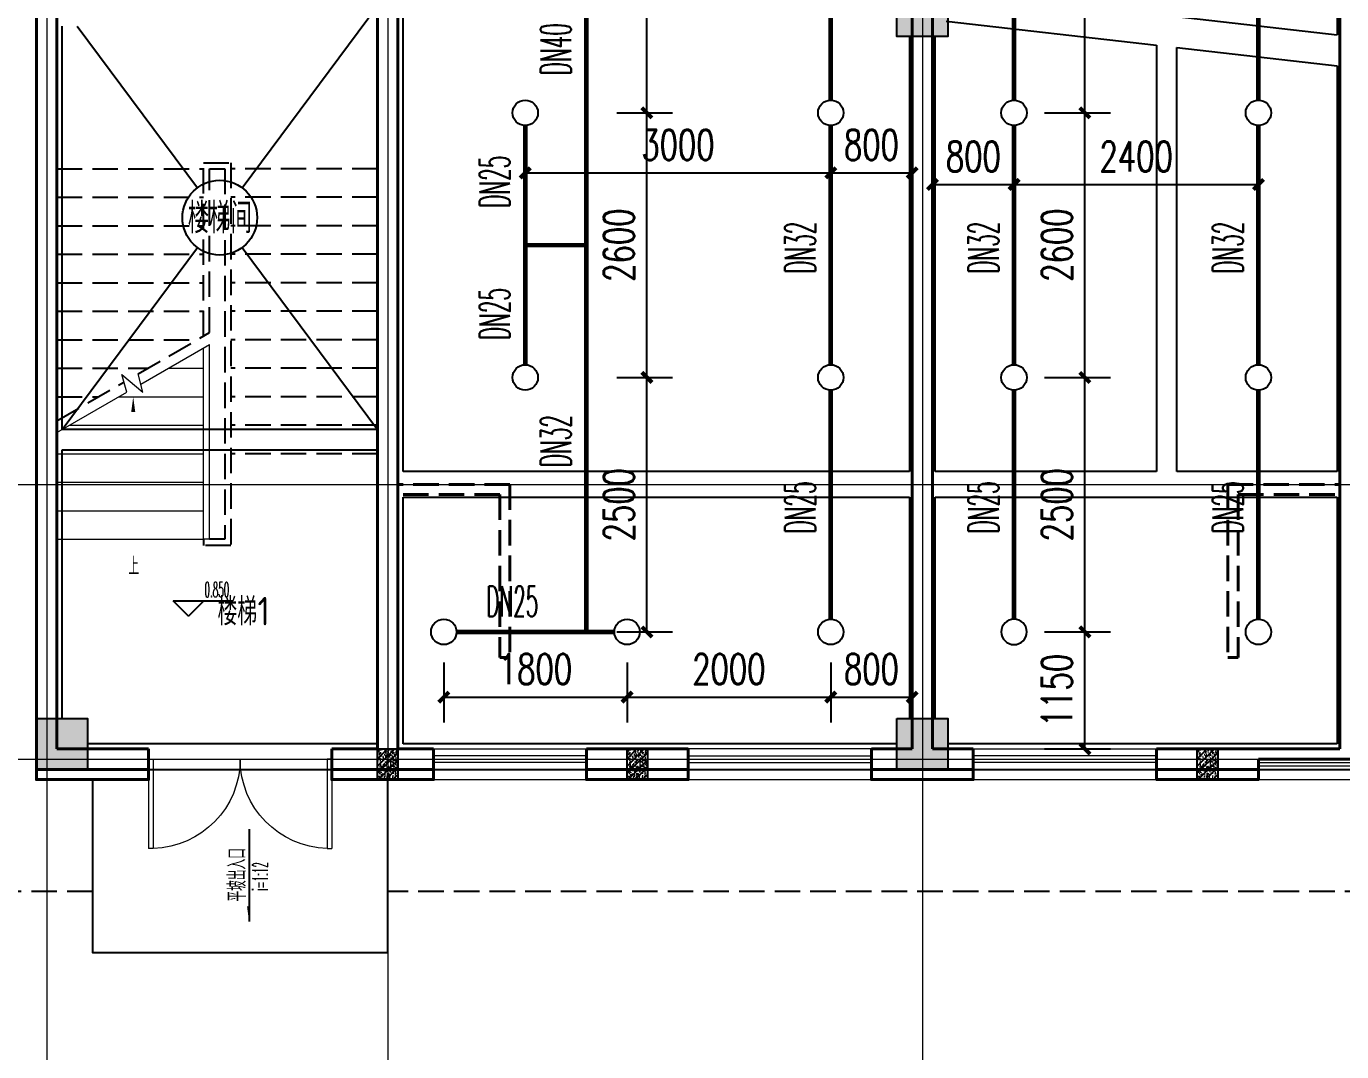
# Model space of a CAD drawing. Extents: x 1031190 to 1725648, y 733081 to 1571294.
# Drawn here: x 1112417 to 1125335, y 1134682 to 1144756 of the extents above; entities that cross this region are included whole.
import ezdxf

# ---------------------------------------------------------------- set-up
doc = ezdxf.new("R2010")
doc.units = 0
doc.header["$LTSCALE"] = 1000
doc.header["$MEASUREMENT"] = 0
for name, pattern in [('__DASH', [0.35, 0.25, -0.1]), ('ACAD_ISO10W100', [18.5, 12, -3, 0.5, -3]), ('DASH', [0.35, 0.25, -0.1]), ('DOTE', [2.42, 2, -0.2, 0.02, -0.2])]:
    doc.linetypes.add(name, pattern=pattern)
for name, color, linetype in [('A-EQPM-MECH', 191, 'Continuous'), ('A-STAR(楼梯)', 51, 'Continuous'), ('BEAM', 4, 'Continuous'), ('DIM_ELEV', 3, 'Continuous'), ('DIM_SYMB', 3, 'Continuous'), ('EQUIP_不分区喷淋', 7, 'Continuous'), ('PIPE-不分区喷淋', 6, 'ZP'), ('PUB_TEXT', 4, 'Continuous'), ('S-COLU-HATCH', 30, 'Continuous'), ('S-COLU-LINE1', 6, 'Continuous'), ('TEXT_不分区喷淋', 7, 'Continuous'), ('TWT_DIM', 3, 'Continuous'), ('卫生间', 6, 'Continuous')]:
    doc.layers.add(name, color=color, linetype=linetype)
for name, color, linetype, lineweight in [('DOTE', 19, 'DOTE', 9), ('STAIR', 2, 'Continuous', 18), ('WALL', 9, 'Continuous', 40), ('WINDOW', 8, 'Continuous', 15), ('平面-看线', 45, 'Continuous', 15)]:
    doc.layers.add(name, color=color, linetype=linetype, lineweight=lineweight)
doc.styles.add('_TCH_DIM', font='SIMPLEX.shx', dxfattribs={"width": 0.6, "oblique": 10, "bigfont": 'hztxt.shx'})
doc.styles.add('_TCH_DIM_T3', font='SIMPLEX', dxfattribs={"width": 0.705882, "bigfont": 'GBCBIG'})
doc.styles.add('_TWT_PIPEDN', font='SIMPLEX.shx', dxfattribs={"width": 0.6, "oblique": 10, "height": 3, "bigfont": 'HZTXT.shx'})
doc.styles.get("Standard").update_dxf_attribs({"font": 'gbenor.shx', "bigfont": 'gbcbig.shx'})
doc.styles.add('TSSD_REIN', font='tssdeng.shx', dxfattribs={"width": 0.7, "bigfont": 'hztxt.shx'})
doc.linetypes.add('ZP', pattern='A,3,-0.2,["ZP",Standard,S=0.25,R=0,X=-0.1,Y=-0.115],-0.35', length=3.55)
doc.dimstyles.new('_TWT_ARCH&&100', dxfattribs={"dimtxt": 297.5, "dimasz": 100, "dimexe": 250, "dimexo": 300, "dimgap": 126.25, "dimtad": 1, "dimdec": 0, "dimzin": 0, "dimdsep": 46, "dimtxsty": '_TCH_DIM_T3', "dimblk": 'ARCHTICK', "dimcen": 0.09, "dimclrt": 7, "dimazin": 2, "dimtfac": 1, "dimtdec": 0, "dimtix": 1, "dimtmove": 2, "dimatfit": 3, "dimfxl": 0, "dimtolj": 1, "dimtzin": 0, "dimarcsym": 0})

# ---------------------------------------------------------------- blocks, each defined once
blk = doc.blocks.new('A$C1F291256')
at = {"layer": 'BEAM'}
h = blk.add_hatch(color=256, dxfattribs=at)
h.dxf.hatch_style = 1
h.paths.add_polyline_path([(8350, -5700), (8850, -5700), (8850, -6300), (8350, -6300)])
h = blk.add_hatch(color=256, dxfattribs=at)
h.dxf.hatch_style = 1
h.paths.add_polyline_path([(-100, -13000), (400, -13000), (400, -13500), (-100, -13500)])
h = blk.add_hatch(color=256, dxfattribs=at)
h.dxf.hatch_style = 1
h.paths.add_polyline_path([(8350, -13000), (8850, -13000), (8850, -13500), (8350, -13500)])
at = {"layer": 'BEAM', "linetype": 'ByBlock'}
h = blk.add_hatch(dxfattribs=at)
h.set_pattern_fill('ARMORED', color=2, scale=10, style=0)
h.set_pattern_definition([(50, (-1641371.62, 464305.3), (71.7260183, -6.2752135), [7.5, -82.5]), (355, (-1641371.62, 464305.3), (-13.8751334, 75.2192134), [6, -66]), (100.4514, (-1641365.64, 464304.78), (57.8509382, 68.9439542), [6.374019, -70.1142112]), (46.1842, (-1641371.62, 464325.3), (106.724105, -16.5519014), [11.25, -123.75]), (96.6356, (-1641362.72, 464323.92), (93.4662706, 97.411787), [9.561029, -105.1713]), (351.1842, (-1641371.62, 464325.3), (93.4661945, 97.41186), [9, -99]), (21, (-1641361.62, 464320.3), (59.6907052, -40.261889), [7.5, -82.5]), (326, (-1641361.62, 464320.3), (24.3315332, 72.5150045), [6, -66]), (71.4514, (-1641356.644, 464316.95), (84.0222629, 32.2530497), [6.374019, -70.1142112]), (37.5, (-1641371.618, 464305.302), (1.21598553, 33.2893854), [0, -65.2, 0, -67, 0, -66.25]), (7.5, (-1641371.62, 464305.302), (26.30695374, 39.4411712), [0, -38.2, 0, -63.7, 0, -25.25]), (327.5, (-1641393.918, 464305.302), (53.3822436, -2.25548717), [0, -25, 0, -78, 0, -103.5]), (317.5, (-1641403.92, 464305.3), (58.3186169, 10.0104982), [0, -32.5, 0, -51.8, 0, -73.5]), (45, (-1641371.62, 464305.3), (-35.355339, 35.355339), [])])
h.paths.add_polyline_path([(3250, -13300), (3250, -13600), (3450, -13600), (3450, -13300)])
h = blk.add_hatch(dxfattribs=at)
h.set_pattern_fill('ARMORED', color=2, scale=10, style=0)
h.set_pattern_definition([(50, (-1638921.62, 464305.3), (71.7260183, -6.2752135), [7.5, -82.5]), (355, (-1638921.62, 464305.3), (-13.8751334, 75.2192134), [6, -66]), (100.4514, (-1638915.64, 464304.78), (57.8509382, 68.9439542), [6.374019, -70.1142112]), (46.1842, (-1638921.62, 464325.3), (106.724105, -16.5519014), [11.25, -123.75]), (96.6356, (-1638912.72, 464323.92), (93.4662706, 97.411787), [9.561029, -105.1713]), (351.1842, (-1638921.62, 464325.3), (93.4661945, 97.41186), [9, -99]), (21, (-1638911.62, 464320.3), (59.6907052, -40.261889), [7.5, -82.5]), (326, (-1638911.62, 464320.3), (24.3315332, 72.5150045), [6, -66]), (71.4514, (-1638906.644, 464316.95), (84.0222629, 32.2530497), [6.374019, -70.1142112]), (37.5, (-1638921.618, 464305.302), (1.21598553, 33.2893854), [0, -65.2, 0, -67, 0, -66.25]), (7.5, (-1638921.62, 464305.302), (26.30695374, 39.4411712), [0, -38.2, 0, -63.7, 0, -25.25]), (327.5, (-1638943.918, 464305.302), (53.3822436, -2.25548717), [0, -25, 0, -78, 0, -103.5]), (317.5, (-1638953.92, 464305.3), (58.3186169, 10.0104982), [0, -32.5, 0, -51.8, 0, -73.5]), (45, (-1638921.62, 464305.3), (-35.355339, 35.355339), [])])
h.paths.add_polyline_path([(5700, -13300), (5700, -13600), (5900, -13600), (5900, -13300)])
h = blk.add_hatch(dxfattribs=at)
h.set_pattern_fill('ARMORED', color=2, scale=10, style=0)
h.set_pattern_definition([(50, (-1633321.62, 464305.3), (71.7260183, -6.2752135), [7.5, -82.5]), (355, (-1633321.62, 464305.3), (-13.8751334, 75.2192134), [6, -66]), (100.4514, (-1633315.64, 464304.78), (57.8509382, 68.9439542), [6.374019, -70.1142112]), (46.1842, (-1633321.62, 464325.3), (106.724105, -16.5519014), [11.25, -123.75]), (96.6356, (-1633312.72, 464323.92), (93.4662706, 97.411787), [9.561029, -105.1713]), (351.1842, (-1633321.62, 464325.3), (93.4661945, 97.41186), [9, -99]), (21, (-1633311.62, 464320.3), (59.6907052, -40.261889), [7.5, -82.5]), (326, (-1633311.62, 464320.3), (24.3315332, 72.5150045), [6, -66]), (71.4514, (-1633306.644, 464316.95), (84.0222629, 32.2530497), [6.374019, -70.1142112]), (37.5, (-1633321.618, 464305.302), (1.21598553, 33.2893854), [0, -65.2, 0, -67, 0, -66.25]), (7.5, (-1633321.62, 464305.302), (26.30695374, 39.4411712), [0, -38.2, 0, -63.7, 0, -25.25]), (327.5, (-1633343.918, 464305.302), (53.3822436, -2.25548717), [0, -25, 0, -78, 0, -103.5]), (317.5, (-1633353.92, 464305.3), (58.3186169, 10.0104982), [0, -32.5, 0, -51.8, 0, -73.5]), (45, (-1633321.62, 464305.3), (-35.355339, 35.355339), [])])
h.paths.add_polyline_path([(11300, -13300), (11300, -13600), (11500, -13600), (11500, -13300)])
at = {"layer": 'BEAM'}
for p, q in [((12675, -150), (12675, -6285)), ((1919, -7786), (3250, -6000)), ((3250, -6000), (3250, -10160)), ((3500, -10260), (3500, -6000)), ((-99, -6200), (-99, -10260)), ((151, -10160), (151, -6200)), ((300, -6200), (1482, -7786)), ((8833, -6149), (10900, -6385)), ((11100, -6105), (12675, -6285)), ((8475, -6300), (8475, -10575)), ((8725, -10575), (8725, -6300)), ((10900, -6385), (10900, -10575)), ((11100, -10575), (11100, -6407)), ((11100, -6407), (12675, -6587)), ((12675, -6587), (12675, -10575)), ((151, -10160), (1482, -8374)), ((1919, -8374), (3250, -10160)), ((3250, -10160), (151, -10160)), ((-99, -10260), (-99, -13000)), ((3500, -10575), (3500, -10260)), ((151, -13000), (151, -10360)), ((151, -10360), (3250, -10360)), ((3250, -10360), (3250, -10700)), ((8475, -10575), (3500, -10575)), ((10900, -10575), (8725, -10575)), ((12675, -10575), (11100, -10575)), ((3250, -10700), (3250, -13250)), ((3500, -13250), (3500, -10825)), ((3500, -10825), (8475, -10825)), ((8475, -10825), (8475, -13000)), ((8725, -13000), (8725, -10825)), ((8725, -10825), (11000, -10825)), ((11000, -10825), (12675, -10825)), ((12675, -10825), (12675, -13250)), ((3250, -13250), (400, -13250)), ((8351, -13250), (3500, -13250)), ((12675, -13250), (8851, -13250)), ((400, -13500), (3350, -13500)), ((3350, -13500), (8351, -13500)), ((8851, -13500), (12800, -13500))]:
    blk.add_line(p, q, dxfattribs=at)
for points in [[(8350, -5700), (8850, -5700), (8850, -6300), (8350, -6300)], [(-100, -13000), (400, -13000), (400, -13500), (-100, -13500)], [(8350, -13000), (8850, -13000), (8850, -13500), (8350, -13500)]]:
    blk.add_lwpolyline(points, close=True, dxfattribs=at)
at = {"layer": 'BEAM', "color": 2, "linetype": 'ByBlock'}
for points in [[(3250, -13300), (3450, -13300), (3450, -13600), (3250, -13600)], [(5700, -13300), (5900, -13300), (5900, -13600), (5700, -13600)], [(11300, -13300), (11500, -13300), (11500, -13600), (11300, -13600)]]:
    blk.add_lwpolyline(points, close=True, dxfattribs=at)
at = {"layer": 'BEAM'}
blk.add_circle((1700, -8080), 367, dxfattribs=at)
at = {"layer": 'BEAM', "style": 'TSSD_REIN', "width": 0.7}
blk.add_text('楼梯间', height=300, dxfattribs=at).set_placement((1386, -8234))
blk = doc.blocks.new('1241241')
at = {"layer": 'WALL', "color": 251, "linetype": '__DASH'}
for p, q in [((1100, 2600), (0, 2600)), ((0, 2500), (0, 2600)), ((1100, 2600), (1100, 900)), ((1000, 2500), (0, 2500)), ((1000, 2500), (1000, 900)), ((1100, 900), (1000, 900))]:
    blk.add_line(p, q, dxfattribs=at)
blk = doc.blocks.new('rewerwer')
at = {"layer": 'S-COLU-HATCH'}
h = blk.add_hatch(color=8, dxfattribs=at)
h.dxf.hatch_style = 1
h.paths.add_polyline_path([(1293088, 1137956), (1293588, 1137956), (1293588, 1137456), (1293088, 1137456)])
h = blk.add_hatch(color=8, dxfattribs=at)
h.dxf.hatch_style = 1
h.paths.add_polyline_path([(1301538, 1137956), (1302038, 1137956), (1302038, 1137456), (1301538, 1137456)])
at = {"layer": 'S-COLU-LINE1', "color": 8}
for points in [[(1293088, 1137956), (1293588, 1137956), (1293588, 1137456), (1293088, 1137456)], [(1301538, 1137956), (1302038, 1137956), (1302038, 1137456), (1301538, 1137456)]]:
    blk.add_lwpolyline(points, close=True, dxfattribs=at)
blk = doc.blocks.new('_ArchTick')
at = {"color": 0, "linetype": 'ByBlock', "const_width": 0.4}
blk.add_lwpolyline([(-0.5, -0.5), (0.5, 0.5)], dxfattribs=at)
blk = doc.blocks.new('*D760')
at = {"layer": 'Defpoints', "color": 0}
for p in [(1121317, 1143906), (1122117, 1143906), (1122117, 1143202)]:
    blk.add_point(p, dxfattribs=at)
at = {"layer": 'TWT_DIM', "color": 0, "lineweight": -2}
for p, q in [((1121317, 1143606), (1121317, 1142952)), ((1122117, 1143606), (1122117, 1142952)), ((1121317, 1143202), (1122117, 1143202))]:
    blk.add_line(p, q, dxfattribs=at)
at = {"layer": 'TWT_DIM', "color": 0, "lineweight": -2, "xscale": 100, "yscale": 100, "zscale": 100, "rotation": 180}
blk.add_blockref('_ArchTick', (1121317, 1143202), dxfattribs=at)
at = {"layer": 'TWT_DIM', "color": 0, "lineweight": -2, "xscale": 100, "yscale": 100, "zscale": 100}
blk.add_blockref('_ArchTick', (1122117, 1143202), dxfattribs=at)
at = {"layer": 'TWT_DIM', "color": 7, "insert": (1121717, 1143477), "char_height": 297.5, "attachment_point": 5, "style": '_TCH_DIM_T3'}
blk.add_mtext('\\A1;800', dxfattribs=at)
blk = doc.blocks.new('*D761')
at = {"layer": 'Defpoints', "color": 0}
for p in [(1122117, 1143906), (1124517, 1143906), (1124517, 1143202)]:
    blk.add_point(p, dxfattribs=at)
at = {"layer": 'TWT_DIM', "color": 0, "lineweight": -2}
for p, q in [((1122117, 1143606), (1122117, 1142952)), ((1124517, 1143606), (1124517, 1142952)), ((1122117, 1143202), (1124517, 1143202))]:
    blk.add_line(p, q, dxfattribs=at)
at = {"layer": 'TWT_DIM', "color": 0, "lineweight": -2, "xscale": 100, "yscale": 100, "zscale": 100, "rotation": 180}
blk.add_blockref('_ArchTick', (1122117, 1143202), dxfattribs=at)
at = {"layer": 'TWT_DIM', "color": 0, "lineweight": -2, "xscale": 100, "yscale": 100, "zscale": 100}
blk.add_blockref('_ArchTick', (1124517, 1143202), dxfattribs=at)
at = {"layer": 'TWT_DIM', "color": 7, "insert": (1123317, 1143477), "char_height": 297.5, "attachment_point": 5, "style": '_TCH_DIM_T3'}
blk.add_mtext('\\A1;2400', dxfattribs=at)
blk = doc.blocks.new('*D762')
at = {"layer": 'Defpoints', "color": 0}
for p in [(1122117, 1138806), (1122813, 1138806), (1122117, 1137656)]:
    blk.add_point(p, dxfattribs=at)
at = {"layer": 'TWT_DIM', "color": 0, "lineweight": -2}
for p, q in [((1122417, 1138806), (1123063, 1138806)), ((1122813, 1137656), (1122813, 1138806)), ((1122417, 1137656), (1123063, 1137656))]:
    blk.add_line(p, q, dxfattribs=at)
at = {"layer": 'TWT_DIM', "color": 0, "lineweight": -2, "xscale": 100, "yscale": 100, "zscale": 100}
for p, rotation in [((1122813, 1138806), 90), ((1122813, 1137656), 270)]:
    blk.add_blockref('_ArchTick', p, dxfattribs=dict(at, rotation=rotation))
at = {"layer": 'TWT_DIM', "color": 7, "insert": (1122538, 1138231), "char_height": 297.5, "attachment_point": 5, "rotation": 90, "style": '_TCH_DIM_T3'}
blk.add_mtext('\\A1;1150', dxfattribs=at)
blk = doc.blocks.new('*D763')
at = {"layer": 'Defpoints', "color": 0}
for p in [(1122117, 1141306), (1122813, 1141306), (1122117, 1138806)]:
    blk.add_point(p, dxfattribs=at)
at = {"layer": 'TWT_DIM', "color": 0, "lineweight": -2}
for p, q in [((1122417, 1141306), (1123063, 1141306)), ((1122813, 1138806), (1122813, 1141306)), ((1122417, 1138806), (1123063, 1138806))]:
    blk.add_line(p, q, dxfattribs=at)
at = {"layer": 'TWT_DIM', "color": 0, "lineweight": -2, "xscale": 100, "yscale": 100, "zscale": 100}
for p, rotation in [((1122813, 1141306), 90), ((1122813, 1138806), 270)]:
    blk.add_blockref('_ArchTick', p, dxfattribs=dict(at, rotation=rotation))
at = {"layer": 'TWT_DIM', "color": 7, "insert": (1122538, 1140056), "char_height": 297.5, "attachment_point": 5, "rotation": 90, "style": '_TCH_DIM_T3'}
blk.add_mtext('\\A1;2500', dxfattribs=at)
blk = doc.blocks.new('*D764')
at = {"layer": 'Defpoints', "color": 0}
for p in [(1122117, 1143906), (1122813, 1143906), (1122117, 1141306)]:
    blk.add_point(p, dxfattribs=at)
at = {"layer": 'TWT_DIM', "color": 0, "lineweight": -2}
for p, q in [((1122417, 1143906), (1123063, 1143906)), ((1122813, 1141306), (1122813, 1143906)), ((1122417, 1141306), (1123063, 1141306))]:
    blk.add_line(p, q, dxfattribs=at)
at = {"layer": 'TWT_DIM', "color": 0, "lineweight": -2, "xscale": 100, "yscale": 100, "zscale": 100}
for p, rotation in [((1122813, 1143906), 90), ((1122813, 1141306), 270)]:
    blk.add_blockref('_ArchTick', p, dxfattribs=dict(at, rotation=rotation))
at = {"layer": 'TWT_DIM', "color": 7, "insert": (1122538, 1142606), "char_height": 297.5, "attachment_point": 5, "rotation": 90, "style": '_TCH_DIM_T3'}
blk.add_mtext('\\A1;2600', dxfattribs=at)
blk = doc.blocks.new('*D765')
at = {"layer": 'Defpoints', "color": 0}
for p in [(1122117, 1146506), (1122813, 1146506), (1122117, 1143906)]:
    blk.add_point(p, dxfattribs=at)
at = {"layer": 'TWT_DIM', "color": 0, "lineweight": -2}
for p, q in [((1122417, 1146506), (1123063, 1146506)), ((1122813, 1143906), (1122813, 1146506)), ((1122417, 1143906), (1123063, 1143906))]:
    blk.add_line(p, q, dxfattribs=at)
at = {"layer": 'TWT_DIM', "color": 0, "lineweight": -2, "xscale": 100, "yscale": 100, "zscale": 100}
for p, rotation in [((1122813, 1146506), 90), ((1122813, 1143906), 270)]:
    blk.add_blockref('_ArchTick', p, dxfattribs=dict(at, rotation=rotation))
at = {"layer": 'TWT_DIM', "color": 7, "insert": (1122538, 1145206), "char_height": 297.5, "attachment_point": 5, "rotation": 90, "style": '_TCH_DIM_T3'}
blk.add_mtext('\\A1;2600', dxfattribs=at)
blk = doc.blocks.new('*D768')
at = {"layer": 'Defpoints', "color": 0}
for p in [(1116517, 1138806), (1118317, 1138806), (1118317, 1138166)]:
    blk.add_point(p, dxfattribs=at)
at = {"layer": 'TWT_DIM', "color": 0, "lineweight": -2}
for p, q in [((1116517, 1138506), (1116517, 1137916)), ((1118317, 1138506), (1118317, 1137916)), ((1116517, 1138166), (1118317, 1138166))]:
    blk.add_line(p, q, dxfattribs=at)
at = {"layer": 'TWT_DIM', "color": 0, "lineweight": -2, "xscale": 100, "yscale": 100, "zscale": 100, "rotation": 180}
blk.add_blockref('_ArchTick', (1116517, 1138166), dxfattribs=at)
at = {"layer": 'TWT_DIM', "color": 0, "lineweight": -2, "xscale": 100, "yscale": 100, "zscale": 100}
blk.add_blockref('_ArchTick', (1118317, 1138166), dxfattribs=at)
at = {"layer": 'TWT_DIM', "color": 7, "insert": (1117417, 1138441), "char_height": 297.5, "attachment_point": 5, "style": '_TCH_DIM_T3'}
blk.add_mtext('\\A1;1800', dxfattribs=at)
blk = doc.blocks.new('*D769')
at = {"layer": 'Defpoints', "color": 0}
for p in [(1118317, 1138806), (1120317, 1138806), (1120317, 1138166)]:
    blk.add_point(p, dxfattribs=at)
at = {"layer": 'TWT_DIM', "color": 0, "lineweight": -2}
for p, q in [((1118317, 1138506), (1118317, 1137916)), ((1120317, 1138506), (1120317, 1137916)), ((1118317, 1138166), (1120317, 1138166))]:
    blk.add_line(p, q, dxfattribs=at)
at = {"layer": 'TWT_DIM', "color": 0, "lineweight": -2, "xscale": 100, "yscale": 100, "zscale": 100, "rotation": 180}
blk.add_blockref('_ArchTick', (1118317, 1138166), dxfattribs=at)
at = {"layer": 'TWT_DIM', "color": 0, "lineweight": -2, "xscale": 100, "yscale": 100, "zscale": 100}
blk.add_blockref('_ArchTick', (1120317, 1138166), dxfattribs=at)
at = {"layer": 'TWT_DIM', "color": 7, "insert": (1119317, 1138441), "char_height": 297.5, "attachment_point": 5, "style": '_TCH_DIM_T3'}
blk.add_mtext('\\A1;2000', dxfattribs=at)
blk = doc.blocks.new('*D770')
at = {"layer": 'Defpoints', "color": 0}
for p in [(1120317, 1138806), (1121117, 1138806), (1121117, 1138166)]:
    blk.add_point(p, dxfattribs=at)
at = {"layer": 'TWT_DIM', "color": 0, "lineweight": -2}
for p, q in [((1120317, 1138506), (1120317, 1137916)), ((1121117, 1138506), (1121117, 1137916)), ((1120317, 1138166), (1121117, 1138166))]:
    blk.add_line(p, q, dxfattribs=at)
at = {"layer": 'TWT_DIM', "color": 0, "lineweight": -2, "xscale": 100, "yscale": 100, "zscale": 100, "rotation": 180}
blk.add_blockref('_ArchTick', (1120317, 1138166), dxfattribs=at)
at = {"layer": 'TWT_DIM', "color": 0, "lineweight": -2, "xscale": 100, "yscale": 100, "zscale": 100}
blk.add_blockref('_ArchTick', (1121117, 1138166), dxfattribs=at)
at = {"layer": 'TWT_DIM', "color": 7, "insert": (1120717, 1138441), "char_height": 297.5, "attachment_point": 5, "style": '_TCH_DIM_T3'}
blk.add_mtext('\\A1;800', dxfattribs=at)
blk = doc.blocks.new('*D771')
at = {"layer": 'Defpoints', "color": 0}
for p in [(1117317, 1143906), (1120317, 1143906), (1120317, 1143316)]:
    blk.add_point(p, dxfattribs=at)
at = {"layer": 'TWT_DIM', "color": 0, "lineweight": -2}
for p, q in [((1117317, 1143606), (1117317, 1143066)), ((1120317, 1143606), (1120317, 1143066)), ((1117317, 1143316), (1120317, 1143316))]:
    blk.add_line(p, q, dxfattribs=at)
at = {"layer": 'TWT_DIM', "color": 0, "lineweight": -2, "xscale": 100, "yscale": 100, "zscale": 100, "rotation": 180}
blk.add_blockref('_ArchTick', (1117317, 1143316), dxfattribs=at)
at = {"layer": 'TWT_DIM', "color": 0, "lineweight": -2, "xscale": 100, "yscale": 100, "zscale": 100}
blk.add_blockref('_ArchTick', (1120317, 1143316), dxfattribs=at)
at = {"layer": 'TWT_DIM', "color": 7, "insert": (1118817, 1143591), "char_height": 297.5, "attachment_point": 5, "style": '_TCH_DIM_T3'}
blk.add_mtext('\\A1;3000', dxfattribs=at)
blk = doc.blocks.new('*D772')
at = {"layer": 'Defpoints', "color": 0}
for p in [(1120317, 1143906), (1121117, 1143906), (1121117, 1143316)]:
    blk.add_point(p, dxfattribs=at)
at = {"layer": 'TWT_DIM', "color": 0, "lineweight": -2}
for p, q in [((1120317, 1143606), (1120317, 1143066)), ((1121117, 1143606), (1121117, 1143066)), ((1120317, 1143316), (1121117, 1143316))]:
    blk.add_line(p, q, dxfattribs=at)
at = {"layer": 'TWT_DIM', "color": 0, "lineweight": -2, "xscale": 100, "yscale": 100, "zscale": 100, "rotation": 180}
blk.add_blockref('_ArchTick', (1120317, 1143316), dxfattribs=at)
at = {"layer": 'TWT_DIM', "color": 0, "lineweight": -2, "xscale": 100, "yscale": 100, "zscale": 100}
blk.add_blockref('_ArchTick', (1121117, 1143316), dxfattribs=at)
at = {"layer": 'TWT_DIM', "color": 7, "insert": (1120717, 1143591), "char_height": 297.5, "attachment_point": 5, "style": '_TCH_DIM_T3'}
blk.add_mtext('\\A1;800', dxfattribs=at)
blk = doc.blocks.new('*D777')
at = {"layer": 'Defpoints', "color": 0}
for p in [(1117917, 1146506), (1118512, 1146506), (1117917, 1143906)]:
    blk.add_point(p, dxfattribs=at)
at = {"layer": 'TWT_DIM', "color": 0, "lineweight": -2}
for p, q in [((1118217, 1146506), (1118762, 1146506)), ((1118512, 1143906), (1118512, 1146506)), ((1118217, 1143906), (1118762, 1143906))]:
    blk.add_line(p, q, dxfattribs=at)
at = {"layer": 'TWT_DIM', "color": 0, "lineweight": -2, "xscale": 100, "yscale": 100, "zscale": 100}
for p, rotation in [((1118512, 1146506), 90), ((1118512, 1143906), 270)]:
    blk.add_blockref('_ArchTick', p, dxfattribs=dict(at, rotation=rotation))
at = {"layer": 'TWT_DIM', "color": 7, "insert": (1118237, 1145206), "char_height": 297.5, "attachment_point": 5, "rotation": 90, "style": '_TCH_DIM_T3'}
blk.add_mtext('\\A1;2600', dxfattribs=at)
blk = doc.blocks.new('*D778')
at = {"layer": 'Defpoints', "color": 0}
for p in [(1117917, 1143906), (1118512, 1143906), (1117917, 1141306)]:
    blk.add_point(p, dxfattribs=at)
at = {"layer": 'TWT_DIM', "color": 0, "lineweight": -2}
for p, q in [((1118217, 1143906), (1118762, 1143906)), ((1118512, 1141306), (1118512, 1143906)), ((1118217, 1141306), (1118762, 1141306))]:
    blk.add_line(p, q, dxfattribs=at)
at = {"layer": 'TWT_DIM', "color": 0, "lineweight": -2, "xscale": 100, "yscale": 100, "zscale": 100}
for p, rotation in [((1118512, 1143906), 90), ((1118512, 1141306), 270)]:
    blk.add_blockref('_ArchTick', p, dxfattribs=dict(at, rotation=rotation))
at = {"layer": 'TWT_DIM', "color": 7, "insert": (1118237, 1142606), "char_height": 297.5, "attachment_point": 5, "rotation": 90, "style": '_TCH_DIM_T3'}
blk.add_mtext('\\A1;2600', dxfattribs=at)
blk = doc.blocks.new('*D779')
at = {"layer": 'Defpoints', "color": 0}
for p in [(1117917, 1141306), (1118512, 1141306), (1117917, 1138806)]:
    blk.add_point(p, dxfattribs=at)
at = {"layer": 'TWT_DIM', "color": 0, "lineweight": -2}
for p, q in [((1118217, 1141306), (1118762, 1141306)), ((1118512, 1138806), (1118512, 1141306)), ((1118217, 1138806), (1118762, 1138806))]:
    blk.add_line(p, q, dxfattribs=at)
at = {"layer": 'TWT_DIM', "color": 0, "lineweight": -2, "xscale": 100, "yscale": 100, "zscale": 100}
for p, rotation in [((1118512, 1141306), 90), ((1118512, 1138806), 270)]:
    blk.add_blockref('_ArchTick', p, dxfattribs=dict(at, rotation=rotation))
at = {"layer": 'TWT_DIM', "color": 7, "insert": (1118237, 1140056), "char_height": 297.5, "attachment_point": 5, "rotation": 90, "style": '_TCH_DIM_T3'}
blk.add_mtext('\\A1;2500', dxfattribs=at)
blk = doc.blocks.new('$TwtSys$00000125')
blk.add_circle((0, 0, 0), 1)
blk = doc.blocks.new('$DorLib2D$00000002')
for p, q in [((-0.5, 0), (-0.5, 0.4875)), ((-0.475, 0.4875), (-0.5, 0.4875)), ((-0.475, 0), (-0.475, 0.4875)), ((0.475, 0), (0.475, 0.4875)), ((0.475, 0.4875), (0.5, 0.4875)), ((0.5, 0), (0.5, 0.4875)), ((-0.5, 0), (-0.475, 0)), ((0.5, 0), (0.475, 0))]:
    blk.add_line(p, q)
at = {"lineweight": 13}
for centre, start, end in [((-0.4875, 0), 0, 88.53072), ((0.4875, 0), 91.46928, 180)]:
    blk.add_arc(centre, 0.4875, start, end, dxfattribs=at)
blk = doc.blocks.new('$WINLIB2D$00000001')
at = {"color": 0}
for points in [[(-0.5, 0.5), (-0.5, -0.5)], [(-0.5, 0.5), (0.5, 0.5)], [(0.5, -0.5), (0.5, 0.5)], [(0.5, 0.1667), (-0.5, 0.1667)], [(0.5, -0.1667), (-0.5, -0.1667)], [(-0.5, -0.5), (0.5, -0.5)]]:
    blk.add_lwpolyline(points, dxfattribs=at)

msp = doc.modelspace()

# ---------------------------------------------------------------- hatches: boundary and pattern name
at = {"layer": 'DIM_SYMB'}
msp.add_hatch(color=8, dxfattribs=at).paths.add_polyline_path([(1114604.7, 1135959.6), (1114604.7, 1136109.6), (1114584.7, 1136109.6)])

# ---------------------------------------------------------------- linework, layer by layer
at = {"layer": 'A-EQPM-MECH', "color": 8}
msp.add_lwpolyline([(1113067, 1137356.1), (1113067, 1135656.1), (1115967, 1135656.1), (1115967, 1137356.1)], dxfattribs=at)
at = {"layer": 'A-STAR(楼梯)', "color": 8, "linetype": '__DASH'}
for p, q in [((1114157, 1141712.2), (1114157, 1143416.1)), ((1114157, 1143416.1), (1114427, 1143416.1)), ((1114427, 1143416.1), (1114427, 1139656.1)), ((1112717, 1140880.9), (1112717, 1143356.1)), ((1112717, 1143356.1), (1114157, 1143356.1)), ((1114217, 1141746.9), (1114217, 1143356.1)), ((1114217, 1141746.9), (1114217, 1143356.1)), ((1114217, 1143356.1), (1114367, 1143356.1)), ((1114367, 1143356.1), (1114367, 1140556.1)), ((1114367, 1143356.1), (1114367, 1139716.1)), ((1115867, 1143356.1), (1114427, 1143356.1)), ((1115867, 1143356.1), (1115867, 1140656.1)), ((1112717, 1143076.1), (1114157, 1143076.1)), ((1115867, 1143076.1), (1114427, 1143076.1)), ((1112717, 1142796.1), (1114157, 1142796.1)), ((1115867, 1142796.1), (1114427, 1142796.1)), ((1112717, 1142516.1), (1114157, 1142516.1)), ((1115867, 1142516.1), (1114427, 1142516.1)), ((1112717, 1142236.1), (1114157, 1142236.1)), ((1115867, 1142236.1), (1114427, 1142236.1)), ((1112717, 1141956.1), (1114157, 1141956.1)), ((1115867, 1141956.1), (1114427, 1141956.1)), ((1113514.1, 1141341.1), (1114217, 1141746.9)), ((1112717, 1141676.1), (1114094.4, 1141676.1)), ((1115867, 1141676.1), (1114427, 1141676.1)), ((1112717, 1141396.1), (1113609.5, 1141396.1)), ((1115867, 1141396.1), (1114427, 1141396.1)), ((1112717, 1140880.9), (1113375.8, 1141261.2)), ((1112717, 1141116.1), (1113124.5, 1141116.1)), ((1115867, 1141116.1), (1114427, 1141116.1)), ((1115867, 1140836.1), (1114427, 1140836.1)), ((1115867, 1140556.1), (1114427, 1140556.1)), ((1114427, 1139656.1), (1114157, 1139656.1)), ((1114367, 1139716.1), (1114217, 1139716.1)), ((1114367, 1139716.1), (1114217, 1139716.1))]:
    msp.add_line(p, q, dxfattribs=at)
msp.add_lwpolyline([(1114157, 1139716.1), (1114157, 1139656.1)], dxfattribs=at)
at = {"layer": 'DIM_ELEV', "color": 8}
for p, q in [((1114010, 1138962.4), (1113860, 1139112.4)), ((1113860, 1139112.4), (1114444.6, 1139112.4)), ((1114010, 1138962.4), (1114160, 1139112.4))]:
    msp.add_line(p, q, dxfattribs=at)
at = {"layer": 'DIM_SYMB', "color": 8}
msp.add_lwpolyline([(1113467, 1139576.1, 0, 0, 0), (1113467, 1141116.1, 0, 40, 0), (1113467, 1140966.1, 0, 0, 0)], format="xyseb", dxfattribs=at)
msp.add_lwpolyline([(1114604.7, 1136867.8), (1114604.7, 1135959.6)], dxfattribs=at)
at = {"layer": 'DOTE', "linetype": 'ACAD_ISO10W100', "ltscale": 100}
for p, q in [((1112617, 1157556.1), (1112617, 1132856.1)), ((1121217, 1157556.1), (1121217, 1132856.1)), ((1115967, 1145156.1), (1115967, 1132856.1)), ((1110440.6, 1140256.1), (1138017, 1140256.1)), ((1110440.6, 1137556.1), (1188217, 1137556.1))]:
    msp.add_line(p, q, dxfattribs=at)
at = {"layer": 'PIPE-不分区喷淋', "const_width": 45}
for points in [[(1117917, 1146381.1), (1117917, 1142606.1)], [(1120317, 1146381.1), (1120317, 1144031.1)], [(1122117, 1146381.1), (1122117, 1144031.1)], [(1124517, 1144031.1), (1124517, 1146381.1)], [(1117317, 1143781.1), (1117317, 1142606.1)], [(1120317, 1143781.1), (1120317, 1141431.1)], [(1122117, 1143781.1), (1122117, 1141431.1)], [(1124517, 1141431.1), (1124517, 1143781.1)], [(1117317, 1142606.1), (1117917, 1142606.1)], [(1117317, 1142606.1), (1117317, 1141431.1)], [(1117917, 1142606.1), (1117917, 1138806.1)], [(1120317, 1141181.1), (1120317, 1138931.1)], [(1122117, 1141181.1), (1122117, 1138931.1)], [(1124517, 1138931.1), (1124517, 1141181.1)], [(1116642, 1138806.1), (1117917, 1138806.1)], [(1117917, 1138806.1), (1118192, 1138806.1)]]:
    msp.add_lwpolyline(points, dxfattribs=at)
at = {"layer": 'STAIR', "color": 8}
for p, q in [((1113540.9, 1141241.1), (1114217, 1141631.4)), ((1114157, 1139716.1), (1114157, 1141596.8)), ((1114217, 1139716.1), (1114217, 1141631.4)), ((1114217, 1139716.1), (1114217, 1141631.4)), ((1113402.6, 1141161.2), (1113356.4, 1141333.6)), ((1113356.4, 1141333.6), (1113562.4, 1141160.7)), ((1113562.4, 1141160.7), (1113514.1, 1141341.1)), ((1113809.5, 1141396.1), (1114157, 1141396.1)), ((1112717, 1140765.4), (1113402.6, 1141161.2)), ((1113324.5, 1141116.1), (1114157, 1141116.1)), ((1112839.5, 1140836.1), (1114157, 1140836.1)), ((1112717, 1139716.1), (1112717, 1140765.4)), ((1112717, 1140556.1), (1114157, 1140556.1)), ((1112717, 1140276.1), (1114157, 1140276.1)), ((1112717, 1139996.1), (1114157, 1139996.1)), ((1112717, 1139716.1), (1114157, 1139716.1))]:
    msp.add_line(p, q, dxfattribs=at)
msp.add_lwpolyline([(1114217, 1139716.1), (1114157, 1139716.1)], dxfattribs=at)
at = {"layer": 'WALL', "color": 8}
for p, q in [((1121117, 1137656.1), (1121117, 1153256.1)), ((1121317, 1137656.1), (1121317, 1153256.1)), ((1125317, 1137656.1), (1125317, 1153256.1)), ((1112517, 1137456.1), (1112517, 1145156.1)), ((1112717, 1137656.1), (1112717, 1145056.1)), ((1115867, 1145056.1), (1115867, 1137656.1)), ((1116067, 1145056.1), (1116067, 1137656.1)), ((1113617, 1137656.1), (1112717, 1137656.1)), ((1113617, 1137456.1), (1113617, 1137656.1)), ((1115867, 1137656.1), (1115417, 1137656.1)), ((1115417, 1137656.1), (1115417, 1137456.1)), ((1116417, 1137656.1), (1116067, 1137656.1)), ((1116417, 1137456.1), (1116417, 1137656.1)), ((1118917, 1137656.1), (1117917, 1137656.1)), ((1117917, 1137656.1), (1117917, 1137456.1)), ((1118917, 1137456.1), (1118917, 1137656.1)), ((1121117, 1137656.1), (1120717, 1137656.1)), ((1120717, 1137656.1), (1120717, 1137456.1)), ((1121717, 1137656.1), (1121317, 1137656.1)), ((1121717, 1137456.1), (1121717, 1137656.1)), ((1124517, 1137656.1), (1123517, 1137656.1)), ((1123517, 1137656.1), (1123517, 1137456.1)), ((1124517, 1137656.1), (1125317, 1137656.1)), ((1124517, 1137456.1), (1124517, 1137556.1)), ((1124517, 1137556.1), (1125417, 1137556.1)), ((1124517, 1137456.1), (1124517, 1137556.1)), ((1112517, 1137456.1), (1113617, 1137456.1)), ((1115417, 1137456.1), (1115967, 1137456.1)), ((1115967, 1137456.1), (1116417, 1137456.1)), ((1117917, 1137456.1), (1118917, 1137456.1)), ((1120717, 1137456.1), (1121217, 1137456.1)), ((1121217, 1137456.1), (1121717, 1137456.1)), ((1123517, 1137456.1), (1124517, 1137456.1))]:
    msp.add_line(p, q, dxfattribs=at)
for points in [[(1113617, 1137456.1), (1113617, 1137356.1), (1112517, 1137356.1), (1112517, 1137456.1)], [(1116417, 1137456.1), (1116417, 1137356.1), (1115417, 1137356.1), (1115417, 1137456.1)], [(1118917, 1137456.1), (1118917, 1137356.1), (1117917, 1137356.1), (1117917, 1137456.1)], [(1121717, 1137456.1), (1121717, 1137356.1), (1120717, 1137356.1), (1120717, 1137456.1)], [(1124517, 1137456.1), (1124517, 1137356.1), (1123517, 1137356.1), (1123517, 1137456.1)]]:
    msp.add_lwpolyline(points, dxfattribs=at)
at = {"layer": 'WINDOW'}
msp.add_line((1115417, 1137456.1), (1113617, 1137456.1), dxfattribs=at)
at = {"layer": '卫生间', "color": 8, "linetype": 'DASH'}
for points in [[(1113067, 1136256.1), (1110440.6, 1136256.1)], [(1132266.6, 1136256.1), (1115967, 1136256.1)]]:
    msp.add_lwpolyline(points, dxfattribs=at)
at = {"layer": '平面-看线', "color": 8}
for points in [[(1116417, 1137356.1), (1117917, 1137356.1)], [(1118917, 1137356.1), (1120717, 1137356.1)], [(1121717, 1137356.1), (1123517, 1137356.1)], [(1124517, 1137356.1), (1126317, 1137356.1)]]:
    msp.add_lwpolyline(points, dxfattribs=at)

# ---------------------------------------------------------------- block references
at = {"color": 8}
msp.add_blockref('1241241', (1116067, 1137656.1), dxfattribs=at)
at = {"color": 8, "xscale": -1}
msp.add_blockref('1241241', (1125317, 1137656.1), dxfattribs=at)
at = {"layer": 'BEAM'}
msp.add_blockref('A$C1F291256', (1112617, 1150956.1), dxfattribs=at)
at = {"layer": 'EQUIP_不分区喷淋', "xscale": 125, "yscale": 125, "zscale": 125}
for p in [(1117317, 1143906.1), (1120317, 1143906.1), (1122117, 1143906.1), (1124517, 1143906.1), (1117317, 1141306.1), (1120317, 1141306.1), (1122117, 1141306.1), (1124517, 1141306.1), (1116517, 1138806.1), (1118317, 1138806.1), (1120317, 1138806.1), (1124517, 1138806.1)]:
    msp.add_blockref('$TwtSys$00000125', p, dxfattribs=at)
at = {"layer": 'EQUIP_不分区喷淋', "xscale": 125, "yscale": -125, "zscale": 125, "rotation": 179.9999999999321}
msp.add_blockref('$TwtSys$00000125', (1122117, 1138806.1), dxfattribs=at)
at = {"layer": 'S-COLU-LINE1', "color": 8}
msp.add_blockref('rewerwer', (-180570.7, 0), dxfattribs=at)
at = {"layer": 'WINDOW'}
for name, p, xscale, yscale, zscale, rotation in [('$DorLib2D$00000002', (1114517, 1137556.1), -1800, 1800, -1800, 180.000000000016), ('$WINLIB2D$00000001', (1117167, 1137556.1), -1500, -200, -1500, 180.0000000000152), ('$WINLIB2D$00000001', (1119817, 1137556.1), 1800, -200, 1800, 180.0000000000152), ('$WINLIB2D$00000001', (1122617, 1137556.1), -1800, -200, -1800, 180.0000000000081), ('$WINLIB2D$00000001', (1125417, 1137506.1), -1800, 100, -1800, 359.9999999998444)]:
    msp.add_blockref(name, p, dxfattribs=dict(at, xscale=xscale, yscale=yscale, zscale=zscale, rotation=rotation))

# ---------------------------------------------------------------- texts
at = {"layer": 'DIM_ELEV', "color": 8, "style": '_TCH_DIM', "width": 0.423529}
msp.add_text('0.850', height=148.75, dxfattribs=at).set_placement((1114167.3, 1139147.4))
at = {"layer": 'DIM_SYMB', "color": 8, "style": '_TCH_DIM', "width": 0.6}
msp.add_text('上', height=175, dxfattribs=at).set_placement((1113419.2, 1139366.1))
at = {"layer": 'DIM_SYMB', "color": 8, "style": '_TCH_DIM'}
for s, height, width, p in [('平坡出入口', 175, 0.6, (1114573.8, 1136157)), ('i=1:12', 148.75, 0.423529, (1114788.4, 1136263.6))]:
    msp.add_text(s, height=height, rotation=90, dxfattribs=dict(at, width=width)).set_placement(p)
at = {"layer": 'PUB_TEXT', "color": 8}
for s, height, p in [('楼梯', 270.07, (1114294.7, 1138870.3)), ('1', 280, (1114687.9, 1138870.3))]:
    msp.add_text(s, height=height, dxfattribs=at).set_placement(p)
at = {"layer": 'TEXT_不分区喷淋', "style": '_TWT_PIPEDN', "width": 0.48}
for s, p in [('DN40', (1117767, 1144274.2)), ('DN25', (1117167, 1142972.5)), ('DN32', (1120167, 1142324.2)), ('DN32', (1121967, 1142324.2)), ('DN32', (1124367, 1142324.2)), ('DN25', (1117167, 1141672.5)), ('DN32', (1117767, 1140424.2)), ('DN25', (1120167, 1139772.6)), ('DN25', (1121967, 1139772.6)), ('DN25', (1124367, 1139772.6))]:
    msp.add_text(s, height=300, rotation=90, dxfattribs=at).set_placement(p)
msp.add_text('DN25', height=300, dxfattribs=at).set_placement((1116933.4, 1138956.1))

# ---------------------------------------------------------------- dimensions: what is measured, and where the dimension line sits
at = {"layer": 'TWT_DIM'}
for p1, p2, distance, picture, middle in [((1117917, 1143906.1), (1117917, 1146506.1), -595.3, '*D777', (1118237.3, 1145206.1)), ((1122117, 1143906.1), (1122117, 1146506.1), -695.9, '*D765', (1122537.9, 1145206.1)), ((1117317, 1143906.1), (1120317, 1143906.1), -590.5, '*D771', (1118817, 1143590.6)), ((1117917, 1141306.1), (1117917, 1143906.1), -595.3, '*D778', (1118237.3, 1142606.1)), ((1120317, 1143906.1), (1121117, 1143906.1), -590.5, '*D772', (1120717, 1143590.6)), ((1121317, 1143906.1), (1122117, 1143906.1), -703.8, '*D760', (1121717, 1143477.3)), ((1122117, 1143906.1), (1124517, 1143906.1), -703.8, '*D761', (1123317, 1143477.3)), ((1122117, 1141306.1), (1122117, 1143906.1), -695.9, '*D764', (1122537.9, 1142606.1)), ((1117917, 1138806.1), (1117917, 1141306.1), -595.3, '*D779', (1118237.3, 1140056.1)), ((1122117, 1138806.1), (1122117, 1141306.1), -695.9, '*D763', (1122537.9, 1140056.1)), ((1122117, 1137656.1), (1122117, 1138806.1), -695.9, '*D762', (1122537.9, 1138231.1)), ((1116517, 1138806.1), (1118317, 1138806.1), -640.4, '*D768', (1117417, 1138440.7)), ((1118317, 1138806.1), (1120317, 1138806.1), -640.4, '*D769', (1119317, 1138440.7)), ((1120317, 1138806.1), (1121117, 1138806.1), -640.4, '*D770', (1120717, 1138440.7))]:
    dim = msp.add_aligned_dim(p1=p1, p2=p2, distance=distance, dimstyle='_TWT_ARCH&&100', dxfattribs=at)
    dim.commit()
    dim.dimension.update_dxf_attribs({"geometry": picture, "text_midpoint": middle})

doc.saveas('drawing.dxf')
